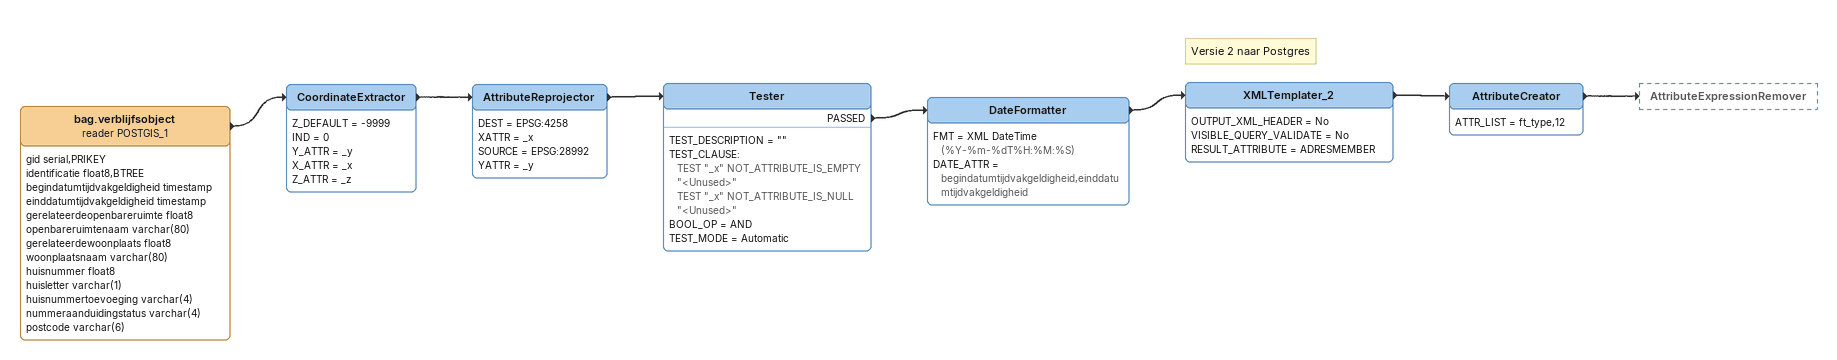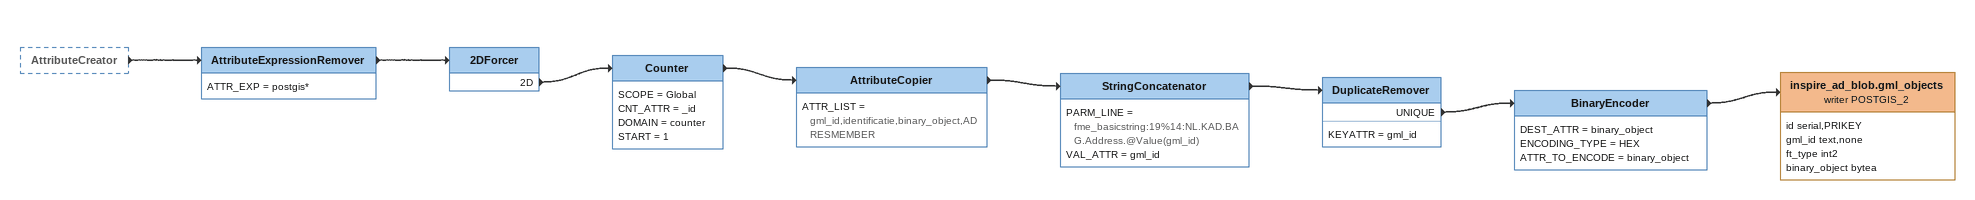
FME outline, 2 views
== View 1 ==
bag.verblijfsobject (reader POSTGIS_1)
    attributes: gid serial,PRIKEY, identificatie float8,BTREE, begindatumtijdvakgeldigheid timestamp, einddatumtijdvakgeldigheid timestamp, gerelateerdeopenbareruimte float8, openbareruimtenaam varchar(80), gerelateerdewoonplaats float8, woonplaatsnaam varchar(80), huisnummer float8, huisletter varchar(1), huisnummertoevoeging varchar(4), nummeraanduidingstatus varchar(4), postcode varchar(6)
    -> CoordinateExtractor
CoordinateExtractor
    Z_DEFAULT = -9999
    IND = 0
    Y_ATTR = _y
    X_ATTR = _x
    Z_ATTR = _z
    -> AttributeReprojector
AttributeReprojector
    DEST = EPSG:4258
    XATTR = _x
    SOURCE = EPSG:28992
    YATTR = _y
    -> Tester
Tester
    TEST_DESCRIPTION = ""
    TEST_CLAUSE:
      TEST "_x" NOT_ATTRIBUTE_IS_EMPTY "<Unused>"
      TEST "_x" NOT_ATTRIBUTE_IS_NULL "<Unused>"
    BOOL_OP = AND
    TEST_MODE = Automatic
    PASSED -> DateFormatter
DateFormatter
    FMT = XML DateTime (%Y-%m-%dT%H:%M:%S)
    DATE_ATTR = begindatumtijdvakgeldigheid,einddatumtijdvakgeldigheid
    -> XMLTemplater_2
Note: Versie 2 naar Postgres
XMLTemplater_2
    OUTPUT_XML_HEADER = No
    VISIBLE_QUERY_VALIDATE = No
    RESULT_ATTRIBUTE = ADRESMEMBER
    -> AttributeCreator
AttributeCreator
    ATTR_LIST = ft_type,12
    -> AttributeExpressionRemover

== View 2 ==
AttributeCreator [outside]
    -> AttributeExpressionRemover
AttributeExpressionRemover
    ATTR_EXP = postgis*
    -> 2DForcer
2DForcer
    2D -> Counter
Counter
    SCOPE = Global
    CNT_ATTR = _id
    DOMAIN = counter
    START = 1
    -> AttributeCopier
AttributeCopier
    ATTR_LIST = gml_id,identificatie,binary_object,ADRESMEMBER
    -> StringConcatenator
StringConcatenator
    PARM_LINE = fme_basicstring:19%14:NL.KAD.BAG.Address.@Value(gml_id)
    VAL_ATTR = gml_id
    -> DuplicateRemover
DuplicateRemover
    KEYATTR = gml_id
    UNIQUE -> BinaryEncoder
BinaryEncoder
    DEST_ATTR = binary_object
    ENCODING_TYPE = HEX
    ATTR_TO_ENCODE = binary_object
    -> inspire_ad_blob.gml_objects (writer POSTGIS_2)
inspire_ad_blob.gml_objects (writer POSTGIS_2)
    attributes: id serial,PRIKEY, gml_id text,none, ft_type int2, binary_object bytea
